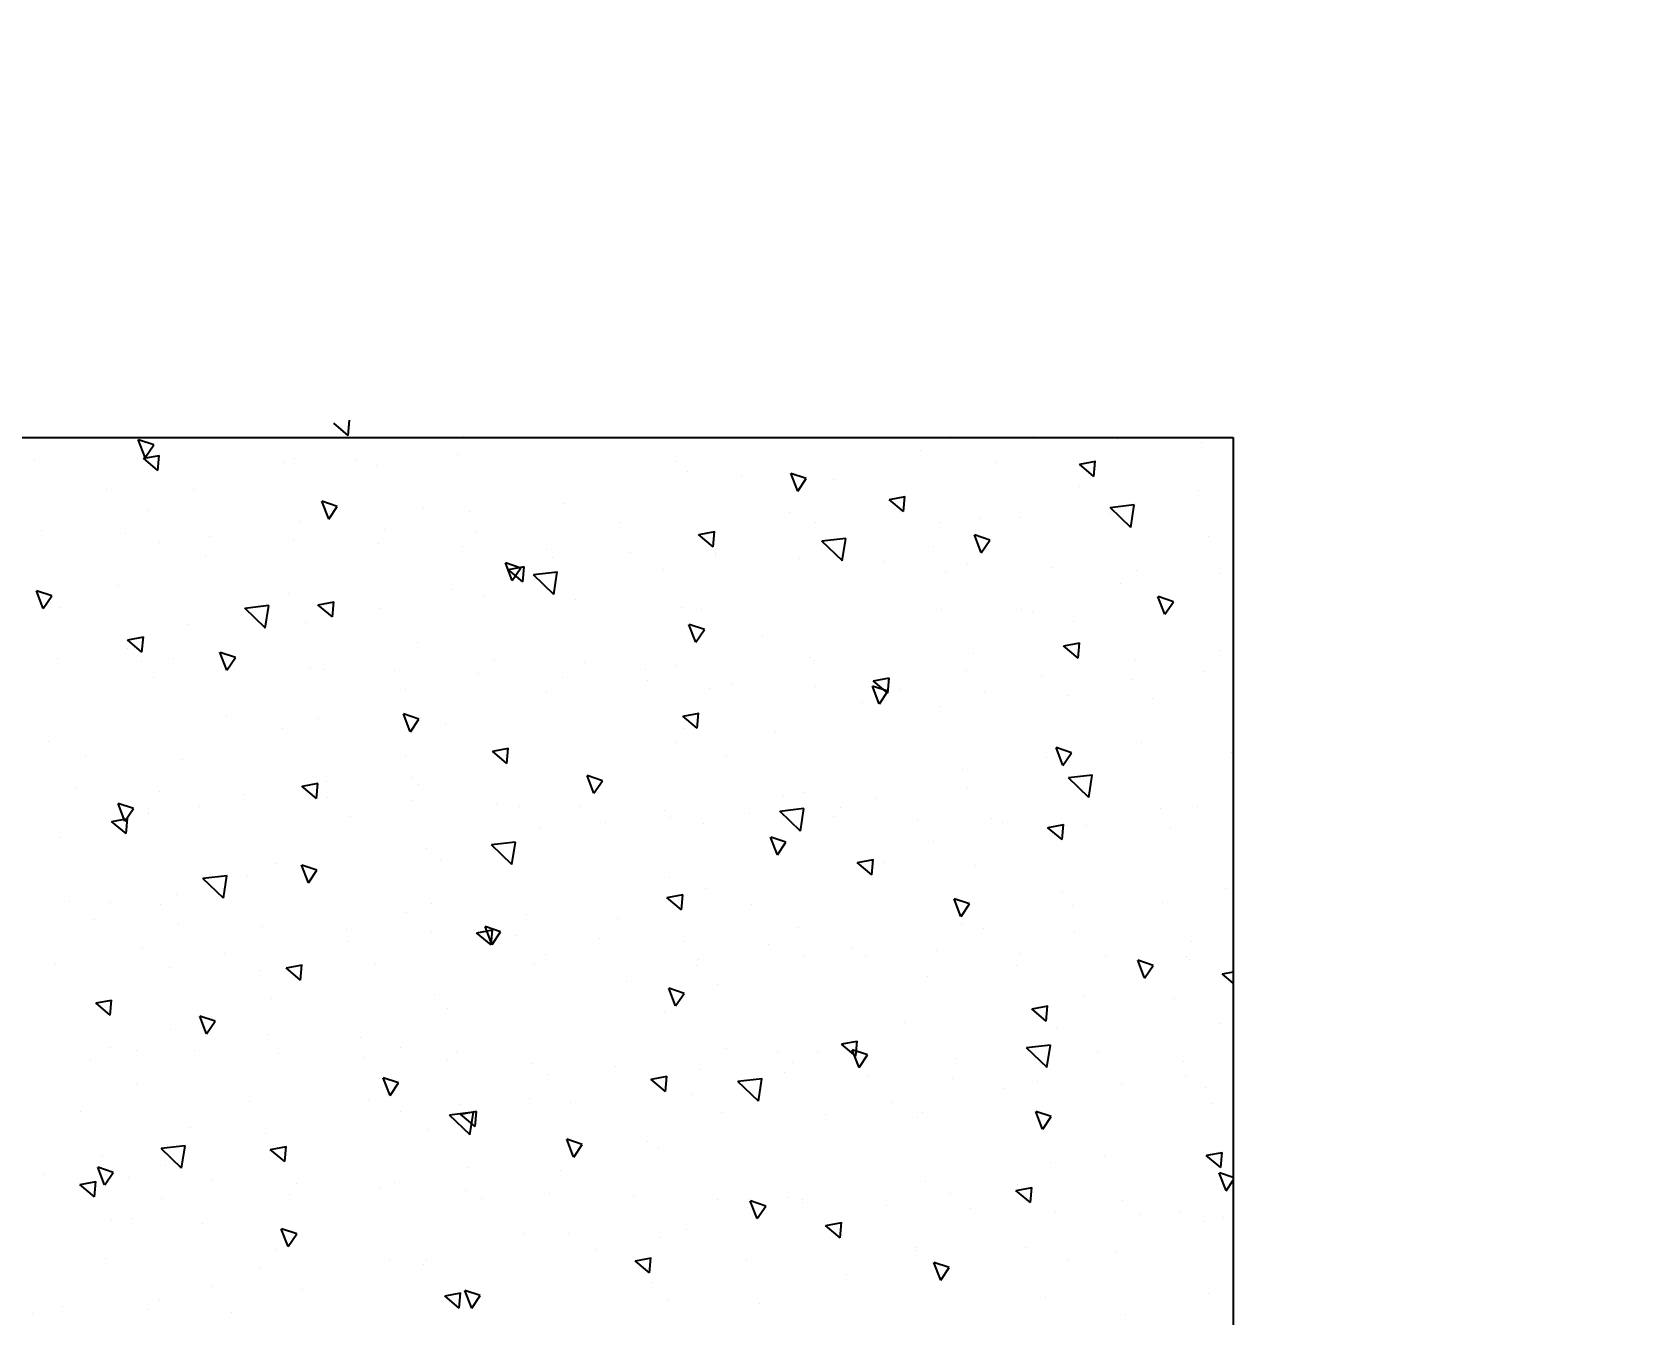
# Model space of a CAD drawing. Header units: metres. Extents: x 529524 to 529977, y 2674144 to 2674419.
# Drawn here: x 529745.622 to 529746.428, y 2674295.936 to 2674296.579 of the extents above; entities that cross this region are included whole.
import ezdxf

# ---------------------------------------------------------------- set-up
doc = ezdxf.new("R2010")
doc.units = ezdxf.units.M
doc.layers.add('IDT', color=7, linetype='Continuous')
doc.layers.add('MMS Block Numbering', color=7, linetype='Continuous')
doc.styles.add('Adani Regular', font='Adani Regular.ttf')

# ---------------------------------------------------------------- blocks, each defined once
blk = doc.blocks.new('IDT')
at = {"layer": 'IDT', "color": 8}
for p, q in [((27.26703, 16.38292), (27.26703, 17.48292)), ((28.76703, 16.38292), (27.26703, 16.38292))]:
    blk.add_line(p, q, dxfattribs=at)
at = {"layer": 'IDT', "color": 8, "linetype": 'Continuous'}
for p, q in [((27.3212, 16.82292), (27.3212, 16.82292)), ((27.64912, 16.81975), (27.64486, 16.81344)), ((27.64917, 16.81973), (27.65259, 16.81084)), ((27.6554, 16.81971), (27.65474, 16.81212)), ((27.6554, 16.81971), (27.6627, 16.81358)), ((27.76973, 16.82186), (27.76973, 16.82186)), ((27.812, 16.82032), (27.812, 16.82032)), ((27.85428, 16.81878), (27.85428, 16.81878)), ((27.86957, 16.82241), (27.86957, 16.82241)), ((27.27944, 16.81238), (27.27944, 16.81238)), ((27.3614, 16.81443), (27.3614, 16.81443)), ((27.50467, 16.81759), (27.50467, 16.81759)), ((27.55057, 16.81597), (27.55057, 16.81597)), ((27.64486, 16.81344), (27.65254, 16.81086)), ((27.65471, 16.81227), (27.66267, 16.81374)), ((27.73404, 16.81064), (27.73404, 16.81064)), ((27.80584, 16.81578), (27.80584, 16.81578)), ((27.4138, 16.80575), (27.40954, 16.79943)), ((27.41385, 16.80573), (27.41727, 16.79683)), ((27.46091, 16.8029), (27.46091, 16.8029)), ((27.55827, 16.80696), (27.55827, 16.80696)), ((27.77994, 16.80902), (27.77994, 16.80902)), ((27.35028, 16.79611), (27.35028, 16.79611)), ((27.40954, 16.79943), (27.41722, 16.79686)), ((27.5111, 16.79574), (27.5111, 16.79574)), ((27.55918, 16.79465), (27.56714, 16.79612)), ((27.55987, 16.80209), (27.55921, 16.79449)), ((27.55987, 16.80209), (27.56717, 16.79596)), ((27.67192, 16.79536), (27.67192, 16.79536)), ((27.67353, 16.79798), (27.67353, 16.79798)), ((27.69028, 16.79595), (27.69028, 16.79595)), ((27.75548, 16.80003), (27.75548, 16.80003)), ((27.83274, 16.79499), (27.83274, 16.79499)), ((27.32538, 16.79113), (27.32538, 16.79113)), ((27.37129, 16.78951), (27.37129, 16.78951)), ((27.42595, 16.78916), (27.42595, 16.78916)), ((27.42606, 16.79087), (27.42606, 16.79087)), ((27.58688, 16.79049), (27.58688, 16.79049)), ((27.74122, 16.78885), (27.73696, 16.78253)), ((27.74127, 16.78883), (27.74468, 16.77994)), ((27.7477, 16.79012), (27.7477, 16.79012)), ((27.46365, 16.77703), (27.47161, 16.77849)), ((27.46434, 16.78446), (27.46368, 16.77687)), ((27.46435, 16.78446), (27.47164, 16.77834)), ((27.54121, 16.78018), (27.54121, 16.78018)), ((27.55476, 16.78418), (27.55476, 16.78418)), ((27.60066, 16.78256), (27.60066, 16.78256)), ((27.62317, 16.78223), (27.62317, 16.78223)), ((27.73696, 16.78253), (27.74463, 16.77996)), ((27.27192, 16.77443), (27.27192, 16.77443)), ((27.28162, 16.77644), (27.28162, 16.77644)), ((27.29364, 16.77137), (27.29364, 16.77137)), ((27.3142, 16.77289), (27.3142, 16.77289)), ((27.35647, 16.77135), (27.35647, 16.77135)), ((27.5059, 16.77485), (27.50164, 16.76853)), ((27.50595, 16.77482), (27.50936, 16.76593)), ((27.78413, 16.77723), (27.78413, 16.77723)), ((27.82004, 16.77476), (27.82004, 16.77476)), ((27.83003, 16.77561), (27.83003, 16.77561)), ((27.3224, 16.76568), (27.3224, 16.76568)), ((27.36881, 16.76684), (27.36815, 16.75925)), ((27.36882, 16.76684), (27.37611, 16.76072)), ((27.39875, 16.7698), (27.39875, 16.7698)), ((27.40889, 16.76239), (27.40889, 16.76239)), ((27.44103, 16.76826), (27.44103, 16.76826)), ((27.48322, 16.76531), (27.48322, 16.76531)), ((27.48331, 16.76671), (27.48331, 16.76671)), ((27.49085, 16.76443), (27.49085, 16.76443)), ((27.50164, 16.76853), (27.50931, 16.76595)), ((27.511, 16.76949), (27.511, 16.76949)), ((27.52558, 16.76517), (27.52558, 16.76517)), ((27.56786, 16.76362), (27.56786, 16.76362)), ((27.64404, 16.76493), (27.64404, 16.76493)), ((27.74037, 16.76254), (27.74037, 16.76254)), ((27.80486, 16.76456), (27.80486, 16.76456)), ((27.83849, 16.76386), (27.83782, 16.75627)), ((27.83849, 16.76386), (27.84579, 16.75774)), ((27.27058, 16.76084), (27.26703, 16.75559)), ((27.26703, 16.75428), (27.27399, 16.75195)), ((27.27063, 16.76082), (27.27404, 16.75193)), ((27.36812, 16.7594), (27.37608, 16.76087)), ((27.37547, 16.75772), (27.37547, 16.75772)), ((27.42138, 16.7561), (27.42138, 16.7561)), ((27.61014, 16.76208), (27.61014, 16.76208)), ((27.65242, 16.76054), (27.65242, 16.76054)), ((27.68772, 16.75696), (27.68772, 16.75696)), ((27.69469, 16.75899), (27.69469, 16.75899)), ((27.73697, 16.75745), (27.73697, 16.75745)), ((27.77925, 16.7559), (27.77925, 16.7559)), ((27.82153, 16.75436), (27.82153, 16.75436)), ((27.83331, 16.75795), (27.82905, 16.75163)), ((27.83336, 16.75793), (27.83677, 16.74904)), ((27.83779, 16.75642), (27.84576, 16.75789)), ((27.27329, 16.74922), (27.27262, 16.74163)), ((27.27329, 16.74922), (27.28059, 16.7431)), ((27.35853, 16.74664), (27.35853, 16.74664)), ((27.60485, 16.75077), (27.60485, 16.75077)), ((27.65075, 16.74915), (27.65075, 16.74915)), ((27.74296, 16.74624), (27.74229, 16.73865)), ((27.74296, 16.74624), (27.75026, 16.74011)), ((27.79475, 16.74961), (27.793, 16.73832)), ((27.7947, 16.74959), (27.80501, 16.7397)), ((27.80298, 16.74798), (27.80298, 16.74798)), ((27.82905, 16.75163), (27.83673, 16.74906)), ((27.8638, 16.75281), (27.8638, 16.75281)), ((27.27259, 16.74178), (27.28055, 16.74325)), ((27.27658, 16.74459), (27.27658, 16.74459)), ((27.33171, 16.74303), (27.33171, 16.74303)), ((27.55541, 16.73917), (27.55541, 16.73917)), ((27.59799, 16.74395), (27.59373, 16.73763)), ((27.59804, 16.74392), (27.60145, 16.73503)), ((27.74227, 16.7388), (27.75023, 16.74027)), ((27.79294, 16.73833), (27.805, 16.73973)), ((27.83422, 16.74382), (27.83422, 16.74382)), ((27.36267, 16.72994), (27.35841, 16.72362)), ((27.56109, 16.73608), (27.56109, 16.73608)), ((27.59373, 16.73763), (27.60141, 16.73505)), ((27.65002, 16.73277), (27.64826, 16.72148)), ((27.64996, 16.73275), (27.66027, 16.72286)), ((27.67066, 16.73019), (27.67066, 16.73019)), ((27.75262, 16.73223), (27.75262, 16.73223)), ((27.35841, 16.72362), (27.36608, 16.72105)), ((27.36272, 16.72992), (27.36613, 16.72103)), ((27.363, 16.72205), (27.363, 16.72205)), ((27.42556, 16.72431), (27.42556, 16.72431)), ((27.47147, 16.72269), (27.47147, 16.72269)), ((27.64674, 16.72118), (27.6547, 16.72265)), ((27.64743, 16.72862), (27.64677, 16.72102)), ((27.64743, 16.72862), (27.65473, 16.72249)), ((27.64821, 16.72149), (27.66027, 16.72289)), ((27.79046, 16.72913), (27.79046, 16.72913)), ((27.27795, 16.71718), (27.27795, 16.71718)), ((27.42309, 16.72137), (27.42309, 16.72137)), ((27.43877, 16.7168), (27.43877, 16.7168)), ((27.50528, 16.71594), (27.50353, 16.70464)), ((27.50523, 16.71591), (27.51554, 16.70602)), ((27.52382, 16.72167), (27.52382, 16.72167)), ((27.59959, 16.71643), (27.59959, 16.71643)), ((27.6203, 16.71444), (27.6203, 16.71444)), ((27.65494, 16.71736), (27.65494, 16.71736)), ((27.68463, 16.7213), (27.68463, 16.7213)), ((27.70084, 16.71574), (27.70084, 16.71574)), ((27.76041, 16.71605), (27.76041, 16.71605)), ((27.84545, 16.72092), (27.84545, 16.72092)), ((27.28086, 16.70923), (27.28086, 16.70923)), ((27.32314, 16.70768), (27.32314, 16.70768)), ((27.36542, 16.70614), (27.36542, 16.70614)), ((27.3818, 16.70962), (27.3818, 16.70962)), ((27.50347, 16.70465), (27.51554, 16.70605)), ((27.53835, 16.71239), (27.53835, 16.71239)), ((27.5519, 16.71099), (27.55124, 16.7034)), ((27.55191, 16.71099), (27.5592, 16.70487)), ((27.69009, 16.71304), (27.68582, 16.70673)), ((27.68582, 16.70673), (27.6935, 16.70415)), ((27.69013, 16.71302), (27.69355, 16.70413)), ((27.81717, 16.70697), (27.81717, 16.70697)), ((27.29077, 16.70357), (27.29077, 16.70357)), ((27.36055, 16.6991), (27.3588, 16.68781)), ((27.3605, 16.69908), (27.37081, 16.68918)), ((27.40769, 16.70459), (27.40769, 16.70459)), ((27.44997, 16.70305), (27.44997, 16.70305)), ((27.45476, 16.69904), (27.4505, 16.69272)), ((27.45481, 16.69902), (27.45823, 16.69012)), ((27.49225, 16.70151), (27.49225, 16.70151)), ((27.53453, 16.69996), (27.53453, 16.69996)), ((27.55121, 16.70356), (27.55917, 16.70502)), ((27.5768, 16.69842), (27.5768, 16.69842)), ((27.61118, 16.70267), (27.61118, 16.70267)), ((27.29218, 16.69623), (27.29218, 16.69623)), ((27.33511, 16.69162), (27.33511, 16.69162)), ((27.40603, 16.69459), (27.40603, 16.69459)), ((27.4505, 16.69272), (27.45818, 16.69015)), ((27.45637, 16.69337), (27.45571, 16.68578)), ((27.45638, 16.69337), (27.46367, 16.68725)), ((27.47565, 16.6909), (27.47565, 16.6909)), ((27.48799, 16.69664), (27.48799, 16.69664)), ((27.49593, 16.69124), (27.49593, 16.69124)), ((27.61908, 16.69687), (27.61908, 16.69687)), ((27.65675, 16.69087), (27.65675, 16.69087)), ((27.66136, 16.69533), (27.66136, 16.69533)), ((27.70364, 16.69378), (27.70364, 16.69378)), ((27.74591, 16.69224), (27.74591, 16.69224)), ((27.78819, 16.6907), (27.78819, 16.6907)), ((27.81757, 16.69049), (27.81757, 16.69049)), ((27.84055, 16.69572), (27.84055, 16.69572)), ((27.35874, 16.68781), (27.3708, 16.68922)), ((27.45568, 16.68593), (27.46364, 16.6874)), ((27.52156, 16.68928), (27.52156, 16.68928)), ((27.68486, 16.68917), (27.68486, 16.68917)), ((27.70503, 16.68395), (27.70503, 16.68395)), ((27.75093, 16.68233), (27.75093, 16.68233)), ((27.78218, 16.68214), (27.77792, 16.67583)), ((27.78223, 16.68212), (27.78564, 16.67323)), ((27.83047, 16.68915), (27.83047, 16.68915)), ((27.27371, 16.67679), (27.27371, 16.67679)), ((27.35567, 16.67884), (27.35567, 16.67884)), ((27.36085, 16.67575), (27.36018, 16.66816)), ((27.36085, 16.67575), (27.36815, 16.66963)), ((27.43189, 16.67621), (27.43189, 16.67621)), ((27.77792, 16.67583), (27.78559, 16.67325)), ((27.80011, 16.68019), (27.80011, 16.68019)), ((27.36015, 16.66831), (27.36811, 16.66978)), ((27.54686, 16.66814), (27.5426, 16.66182)), ((27.54691, 16.66812), (27.55032, 16.65922)), ((27.55254, 16.67137), (27.55254, 16.67137)), ((27.66127, 16.66926), (27.66127, 16.66926)), ((27.82983, 16.66533), (27.83779, 16.6668)), ((27.83052, 16.67277), (27.82985, 16.66518)), ((27.83052, 16.67277), (27.83782, 16.66664)), ((27.29637, 16.66444), (27.29637, 16.66444)), ((27.34227, 16.66282), (27.34227, 16.66282)), ((27.52574, 16.65749), (27.52574, 16.65749)), ((27.5426, 16.66182), (27.55027, 16.65925)), ((27.6678, 16.66239), (27.6678, 16.66239)), ((27.74975, 16.66444), (27.74975, 16.66444)), ((27.26703, 16.65669), (27.27262, 16.65201)), ((27.26703, 16.65114), (27.27258, 16.65216)), ((27.31154, 16.65413), (27.30728, 16.64782)), ((27.31159, 16.65411), (27.315, 16.64522)), ((27.42022, 16.65357), (27.42022, 16.65357)), ((27.57165, 16.65587), (27.57165, 16.65587)), ((27.73499, 16.65514), (27.73433, 16.64755)), ((27.73499, 16.65514), (27.74229, 16.64902)), ((27.75512, 16.65054), (27.75512, 16.65054)), ((27.28899, 16.64508), (27.28899, 16.64508)), ((27.29067, 16.64311), (27.29067, 16.64311)), ((27.30728, 16.64782), (27.31495, 16.64524)), ((27.33127, 16.64353), (27.33127, 16.64353)), ((27.37355, 16.64199), (27.37355, 16.64199)), ((27.37571, 16.64798), (27.37571, 16.64798)), ((27.45149, 16.64274), (27.45149, 16.64274)), ((27.48199, 16.6428), (27.48199, 16.6428)), ((27.53548, 16.64459), (27.53548, 16.64459)), ((27.53653, 16.64761), (27.53653, 16.64761)), ((27.61231, 16.64236), (27.61231, 16.64236)), ((27.61744, 16.64664), (27.61744, 16.64664)), ((27.69735, 16.64723), (27.69735, 16.64723)), ((27.7343, 16.64771), (27.74226, 16.64917)), ((27.77312, 16.64199), (27.77312, 16.64199)), ((27.80102, 16.64892), (27.80102, 16.64892)), ((27.85817, 16.64686), (27.85817, 16.64686)), ((27.28791, 16.63578), (27.28791, 16.63578)), ((27.41582, 16.64045), (27.41582, 16.64045)), ((27.4581, 16.6389), (27.4581, 16.6389)), ((27.50038, 16.63736), (27.50038, 16.63736)), ((27.54266, 16.63581), (27.54266, 16.63581)), ((27.58493, 16.63427), (27.58493, 16.63427)), ((27.63895, 16.63724), (27.63469, 16.63092)), ((27.63946, 16.63752), (27.6388, 16.62993)), ((27.639, 16.63722), (27.64241, 16.62832)), ((27.63946, 16.63752), (27.64676, 16.6314)), ((27.71136, 16.63585), (27.71136, 16.63585)), ((27.81431, 16.63917), (27.81431, 16.63917)), ((27.34646, 16.63103), (27.34646, 16.63103)), ((27.39236, 16.62941), (27.39236, 16.62941)), ((27.40317, 16.6268), (27.40317, 16.6268)), ((27.48512, 16.62884), (27.48512, 16.62884)), ((27.62721, 16.63272), (27.62721, 16.63272)), ((27.63469, 16.63092), (27.64237, 16.62835)), ((27.63877, 16.63009), (27.64673, 16.63155)), ((27.66949, 16.63118), (27.66949, 16.63118)), ((27.71177, 16.62964), (27.71177, 16.62964)), ((27.75404, 16.62809), (27.75404, 16.62809)), ((27.79632, 16.62655), (27.79632, 16.62655)), ((27.34783, 16.61755), (27.34783, 16.61755)), ((27.40363, 16.62323), (27.39937, 16.61691)), ((27.40368, 16.62321), (27.40709, 16.61432)), ((27.50864, 16.61718), (27.50864, 16.61718)), ((27.54393, 16.6199), (27.54327, 16.61231)), ((27.54394, 16.6199), (27.55123, 16.61378)), ((27.57583, 16.62408), (27.57583, 16.62408)), ((27.62174, 16.62246), (27.62174, 16.62246)), ((27.68199, 16.62137), (27.68199, 16.62137)), ((27.80521, 16.61713), (27.80521, 16.61713)), ((27.8386, 16.625), (27.8386, 16.625)), ((27.27085, 16.609), (27.27085, 16.609)), ((27.3027, 16.61634), (27.3027, 16.61634)), ((27.3528, 16.61105), (27.3528, 16.61105)), ((27.39937, 16.61692), (27.40705, 16.61434)), ((27.53208, 16.60939), (27.53208, 16.60939)), ((27.54324, 16.61246), (27.5512, 16.61393)), ((27.66946, 16.6168), (27.66946, 16.6168)), ((27.77373, 16.61407), (27.77198, 16.60278)), ((27.77368, 16.61405), (27.78399, 16.60416)), ((27.79725, 16.61239), (27.79725, 16.61239)), ((27.83028, 16.61643), (27.83028, 16.61643)), ((27.85111, 16.61551), (27.85111, 16.61551)), ((27.4484, 16.60228), (27.44774, 16.59469)), ((27.44841, 16.60228), (27.4557, 16.59616)), ((27.54968, 16.60358), (27.54968, 16.60358)), ((27.73105, 16.60634), (27.72679, 16.60002)), ((27.7311, 16.60631), (27.73451, 16.59742)), ((27.76145, 16.60244), (27.76145, 16.60244)), ((27.77192, 16.60279), (27.78398, 16.60419)), ((27.39655, 16.59762), (27.39655, 16.59762)), ((27.44245, 16.596), (27.44245, 16.596)), ((27.44771, 16.59484), (27.45567, 16.59631)), ((27.62899, 16.59724), (27.62724, 16.58594)), ((27.62894, 16.59721), (27.63925, 16.58732)), ((27.66493, 16.5946), (27.66493, 16.5946)), ((27.72679, 16.60002), (27.73446, 16.59744)), ((27.74689, 16.59664), (27.74689, 16.59664)), ((27.41736, 16.58578), (27.41736, 16.58578)), ((27.49573, 16.59233), (27.49146, 16.58601)), ((27.49147, 16.58601), (27.49914, 16.58344)), ((27.49577, 16.59231), (27.49919, 16.58342)), ((27.62592, 16.59067), (27.62592, 16.59067)), ((27.62719, 16.58595), (27.63925, 16.58735)), ((27.67183, 16.58905), (27.67183, 16.58905)), ((27.29851, 16.57912), (27.29851, 16.57912)), ((27.34079, 16.57757), (27.34079, 16.57757)), ((27.35218, 16.57722), (27.36014, 16.57869)), ((27.35288, 16.58466), (27.35221, 16.57707)), ((27.35279, 16.58293), (27.35279, 16.58293)), ((27.35288, 16.58466), (27.36018, 16.57854)), ((27.48426, 16.5804), (27.48251, 16.5691)), ((27.48421, 16.58037), (27.49452, 16.57048)), ((27.53262, 16.5768), (27.53262, 16.5768)), ((27.61457, 16.57885), (27.61457, 16.57885)), ((27.82255, 16.58167), (27.82188, 16.57408)), ((27.82255, 16.58167), (27.82985, 16.57555)), ((27.8553, 16.58372), (27.8553, 16.58372)), ((27.30338, 16.56905), (27.30338, 16.56905)), ((27.38307, 16.57603), (27.38307, 16.57603)), ((27.38842, 16.57392), (27.38842, 16.57392)), ((27.42535, 16.57448), (27.42535, 16.57448)), ((27.4642, 16.56867), (27.4642, 16.56867)), ((27.46762, 16.57294), (27.46762, 16.57294)), ((27.48245, 16.56911), (27.49451, 16.57051)), ((27.5099, 16.5714), (27.5099, 16.5714)), ((27.54924, 16.57354), (27.54924, 16.57354)), ((27.55218, 16.56985), (27.55218, 16.56985)), ((27.58217, 16.57598), (27.58217, 16.57598)), ((27.71006, 16.57317), (27.71006, 16.57317)), ((27.81144, 16.57138), (27.81144, 16.57138)), ((27.81154, 16.56903), (27.81154, 16.56903)), ((27.82314, 16.57544), (27.81888, 16.56912)), ((27.81888, 16.56912), (27.82655, 16.56654)), ((27.82186, 16.57424), (27.82982, 16.5757)), ((27.82319, 16.57541), (27.8266, 16.56652)), ((27.28504, 16.56798), (27.28504, 16.56798)), ((27.33953, 16.56356), (27.33777, 16.55227)), ((27.33947, 16.56354), (27.34978, 16.55364)), ((27.44664, 16.56421), (27.44664, 16.56421)), ((27.48226, 16.56105), (27.48226, 16.56105)), ((27.49254, 16.56259), (27.49254, 16.56259)), ((27.58782, 16.56143), (27.58356, 16.55511)), ((27.58787, 16.56141), (27.59128, 16.55252)), ((27.59446, 16.56831), (27.59446, 16.56831)), ((27.62502, 16.5683), (27.62502, 16.5683)), ((27.63673, 16.56676), (27.63673, 16.56676)), ((27.67901, 16.56522), (27.67901, 16.56522)), ((27.72129, 16.56367), (27.72129, 16.56367)), ((27.72702, 16.56405), (27.72636, 16.55646)), ((27.72702, 16.56405), (27.73432, 16.55793)), ((27.76357, 16.56213), (27.76357, 16.56213)), ((27.78584, 16.56793), (27.78584, 16.56793)), ((27.80584, 16.56059), (27.80584, 16.56059)), ((27.33772, 16.55227), (27.34978, 16.55368)), ((27.4003, 16.559), (27.4003, 16.559)), ((27.58356, 16.55511), (27.59123, 16.55254)), ((27.67601, 16.55726), (27.67601, 16.55726)), ((27.67913, 16.55358), (27.67913, 16.55358)), ((27.72192, 16.55564), (27.72192, 16.55564)), ((27.72633, 16.55661), (27.73429, 16.55808)), ((27.84812, 16.55904), (27.84812, 16.55904)), ((27.3525, 16.54742), (27.34824, 16.54111)), ((27.35255, 16.5474), (27.35596, 16.53851)), ((27.40288, 16.54952), (27.40288, 16.54952)), ((27.63149, 16.54643), (27.63083, 16.53884)), ((27.63149, 16.54643), (27.63879, 16.54031)), ((27.79439, 16.5446), (27.79439, 16.5446)), ((27.26736, 16.53775), (27.26736, 16.53775)), ((27.26798, 16.5412), (27.26798, 16.5412)), ((27.34824, 16.54111), (27.35591, 16.53853)), ((27.34994, 16.54325), (27.34994, 16.54325)), ((27.36054, 16.54349), (27.36054, 16.54349)), ((27.52136, 16.54311), (27.52136, 16.54311)), ((27.6308, 16.53899), (27.63876, 16.54046)), ((27.63226, 16.54257), (27.63226, 16.54257)), ((27.68218, 16.54274), (27.68218, 16.54274)), ((27.84299, 16.54236), (27.84299, 16.54236)), ((27.31326, 16.53613), (27.31326, 16.53613)), ((27.49673, 16.5308), (27.49673, 16.5308)), ((27.53596, 16.52881), (27.5353, 16.52122)), ((27.53597, 16.52881), (27.54326, 16.52269)), ((27.54263, 16.52918), (27.54263, 16.52918)), ((27.54681, 16.53578), (27.54681, 16.53578)), ((27.67991, 16.53053), (27.67565, 16.52421)), ((27.67996, 16.53051), (27.68338, 16.52161)), ((27.74402, 16.52885), (27.74402, 16.52885)), ((27.86163, 16.53562), (27.86163, 16.53562)), ((27.53527, 16.52137), (27.54323, 16.52284)), ((27.66207, 16.5268), (27.66207, 16.5268)), ((27.67565, 16.52421), (27.68333, 16.52164)), ((27.7261, 16.52385), (27.7261, 16.52385)), ((27.77201, 16.52223), (27.77201, 16.52223)), ((27.30746, 16.51391), (27.30746, 16.51391)), ((27.34973, 16.51237), (27.34973, 16.51237)), ((27.4145, 16.51798), (27.4145, 16.51798)), ((27.44459, 16.51652), (27.44033, 16.51021)), ((27.44464, 16.5165), (27.44806, 16.50761)), ((27.45297, 16.51611), (27.45297, 16.51611)), ((27.31745, 16.50434), (27.31745, 16.50434)), ((27.39201, 16.51082), (27.39201, 16.51082)), ((27.43429, 16.50928), (27.43429, 16.50928)), ((27.43974, 16.50375), (27.4477, 16.50522)), ((27.44043, 16.51119), (27.43977, 16.5036)), ((27.44033, 16.51021), (27.44801, 16.50763)), ((27.44044, 16.51119), (27.44773, 16.50506)), ((27.47657, 16.50773), (27.47657, 16.50773)), ((27.51884, 16.50619), (27.51884, 16.50619)), ((27.52975, 16.509), (27.52975, 16.509)), ((27.56112, 16.50464), (27.56112, 16.50464)), ((27.61171, 16.51105), (27.61171, 16.51105)), ((27.68235, 16.50916), (27.68235, 16.50916)), ((27.28218, 16.50019), (27.28218, 16.50019)), ((27.36335, 16.50272), (27.36335, 16.50272)), ((27.40114, 16.49985), (27.40114, 16.49985)), ((27.54682, 16.49739), (27.54682, 16.49739)), ((27.56196, 16.49948), (27.56196, 16.49948)), ((27.6034, 16.5031), (27.6034, 16.5031)), ((27.64568, 16.50156), (27.64568, 16.50156)), ((27.68795, 16.50001), (27.68795, 16.50001)), ((27.72277, 16.4991), (27.72277, 16.4991)), ((27.73023, 16.49847), (27.73023, 16.49847)), ((27.77201, 16.49963), (27.76775, 16.49331)), ((27.77206, 16.49961), (27.77547, 16.49071)), ((27.77251, 16.49692), (27.77251, 16.49692)), ((27.80858, 16.50358), (27.80858, 16.50358)), ((27.27369, 16.48965), (27.27369, 16.48965)), ((27.31609, 16.49498), (27.31609, 16.49498)), ((27.34491, 16.49357), (27.34424, 16.48597)), ((27.34491, 16.49357), (27.35221, 16.48744)), ((27.39744, 16.49121), (27.39744, 16.49121)), ((27.47691, 16.49461), (27.47691, 16.49461)), ((27.47939, 16.49325), (27.47939, 16.49325)), ((27.59273, 16.49577), (27.59273, 16.49577)), ((27.63773, 16.49424), (27.63773, 16.49424)), ((27.76775, 16.49331), (27.77542, 16.49074)), ((27.77619, 16.49044), (27.77619, 16.49044)), ((27.79855, 16.49386), (27.79855, 16.49386)), ((27.81458, 16.49058), (27.81391, 16.48299)), ((27.81458, 16.49058), (27.82188, 16.48446)), ((27.81479, 16.49538), (27.81479, 16.49538)), ((27.8221, 16.48882), (27.8221, 16.48882)), ((27.85706, 16.49383), (27.85706, 16.49383)), ((27.34421, 16.48613), (27.35217, 16.4876)), ((27.50306, 16.4827), (27.50306, 16.4827)), ((27.53669, 16.48562), (27.53243, 16.47931)), ((27.53674, 16.4856), (27.54015, 16.47671)), ((27.67626, 16.48578), (27.67626, 16.48578)), ((27.81389, 16.48314), (27.82185, 16.48461)), ((27.34708, 16.47545), (27.34708, 16.47545)), ((27.53243, 16.47931), (27.5401, 16.47673)), ((27.71905, 16.47296), (27.71839, 16.46537)), ((27.71905, 16.47296), (27.72635, 16.46684)), ((27.73244, 16.47575), (27.73244, 16.47575)), ((27.75271, 16.47853), (27.75096, 16.46724)), ((27.75266, 16.47851), (27.76297, 16.46862)), ((27.79152, 16.4768), (27.79152, 16.4768)), ((27.30137, 16.47162), (27.29711, 16.4653)), ((27.29711, 16.4653), (27.30478, 16.46273)), ((27.30142, 16.4716), (27.30483, 16.4627)), ((27.36754, 16.47093), (27.36754, 16.47093)), ((27.37325, 16.46942), (27.37325, 16.46942)), ((27.41344, 16.46931), (27.41344, 16.46931)), ((27.53407, 16.46905), (27.53407, 16.46905)), ((27.54395, 16.46799), (27.54395, 16.46799)), ((27.59691, 16.46398), (27.59691, 16.46398)), ((27.69489, 16.46867), (27.69489, 16.46867)), ((27.71836, 16.46552), (27.72632, 16.46699)), ((27.7509, 16.46725), (27.76296, 16.46865)), ((27.85571, 16.4683), (27.85571, 16.4683)), ((27.8641, 16.46873), (27.85984, 16.46241)), ((27.86415, 16.4687), (27.86756, 16.45981)), ((27.32378, 16.45624), (27.32378, 16.45624)), ((27.60797, 16.4617), (27.60622, 16.4504)), ((27.60792, 16.46167), (27.61823, 16.45178)), ((27.64282, 16.46236), (27.64282, 16.46236)), ((27.6592, 16.45901), (27.6592, 16.45901)), ((27.74116, 16.46105), (27.74116, 16.46105)), ((27.82628, 16.45703), (27.82628, 16.45703)), ((27.85984, 16.46241), (27.86752, 16.45984)), ((27.27331, 16.45131), (27.27331, 16.45131)), ((27.31559, 16.44976), (27.31559, 16.44976)), ((27.35786, 16.44822), (27.35786, 16.44822)), ((27.41163, 16.45019), (27.41163, 16.45019)), ((27.55315, 16.44929), (27.55315, 16.44929)), ((27.60617, 16.45041), (27.61823, 16.45181)), ((27.62283, 16.4479), (27.63079, 16.44937)), ((27.62352, 16.45534), (27.62286, 16.44775)), ((27.62353, 16.45534), (27.63082, 16.44922)), ((27.62878, 16.45472), (27.62452, 16.4484)), ((27.62452, 16.44841), (27.6322, 16.44583)), ((27.62883, 16.4547), (27.63224, 16.44581)), ((27.39346, 16.44072), (27.3892, 16.4344)), ((27.39351, 16.44069), (27.39692, 16.4318)), ((27.40014, 16.44667), (27.40014, 16.44667)), ((27.44242, 16.44513), (27.44242, 16.44513)), ((27.46324, 16.44486), (27.46149, 16.43356)), ((27.46319, 16.44483), (27.4735, 16.43494)), ((27.4847, 16.44358), (27.4847, 16.44358)), ((27.52689, 16.44121), (27.52689, 16.44121)), ((27.52697, 16.44204), (27.52697, 16.44204)), ((27.56925, 16.4405), (27.56925, 16.4405)), ((27.60884, 16.44325), (27.60884, 16.44325)), ((27.78253, 16.44234), (27.78253, 16.44234)), ((27.27931, 16.43239), (27.27931, 16.43239)), ((27.3892, 16.4344), (27.39687, 16.43182)), ((27.41763, 16.43752), (27.41763, 16.43752)), ((27.46143, 16.43357), (27.47349, 16.43498)), ((27.46353, 16.43591), (27.46353, 16.43591)), ((27.5273, 16.43028), (27.53526, 16.43175)), ((27.52799, 16.43772), (27.52733, 16.43013)), ((27.528, 16.43772), (27.53529, 16.43159)), ((27.61153, 16.43895), (27.61153, 16.43895)), ((27.65381, 16.43741), (27.65381, 16.43741)), ((27.69608, 16.43586), (27.69608, 16.43586)), ((27.73836, 16.43432), (27.73836, 16.43432)), ((27.78064, 16.43277), (27.78064, 16.43277)), ((27.80572, 16.43579), (27.80572, 16.43579)), ((27.31851, 16.42802), (27.31675, 16.41673)), ((27.31845, 16.428), (27.32876, 16.41811)), ((27.39457, 16.42341), (27.39457, 16.42341)), ((27.41385, 16.42579), (27.41385, 16.42579)), ((27.47653, 16.42546), (27.47653, 16.42546)), ((27.57467, 16.42541), (27.57467, 16.42541)), ((27.647, 16.43057), (27.647, 16.43057)), ((27.69291, 16.42895), (27.69291, 16.42895)), ((27.72088, 16.42382), (27.71661, 16.4175)), ((27.72092, 16.4238), (27.72434, 16.41491)), ((27.73549, 16.42504), (27.73549, 16.42504)), ((27.82292, 16.43123), (27.82292, 16.43123)), ((27.86519, 16.42969), (27.86519, 16.42969)), ((27.3167, 16.41673), (27.32876, 16.41814)), ((27.32881, 16.42092), (27.32881, 16.42092)), ((27.37387, 16.42283), (27.37387, 16.42283)), ((27.43246, 16.42009), (27.4318, 16.4125)), ((27.43247, 16.42009), (27.43976, 16.41397)), ((27.48963, 16.42054), (27.48963, 16.42054)), ((27.60324, 16.41588), (27.60324, 16.41588)), ((27.65045, 16.42017), (27.65045, 16.42017)), ((27.6734, 16.41799), (27.6734, 16.41799)), ((27.71661, 16.4175), (27.72429, 16.41493)), ((27.81126, 16.4198), (27.81126, 16.4198)), ((27.28425, 16.40945), (27.28425, 16.40945)), ((27.34421, 16.40766), (27.34421, 16.40766)), ((27.43177, 16.41266), (27.43973, 16.41413)), ((27.48555, 16.40982), (27.48129, 16.4035)), ((27.4856, 16.40979), (27.48902, 16.4009)), ((27.78866, 16.40901), (27.78866, 16.40901)), ((27.83262, 16.40893), (27.83262, 16.40893)), ((27.33694, 16.40247), (27.33627, 16.39488)), ((27.33694, 16.40247), (27.34424, 16.39635)), ((27.46772, 16.40411), (27.46772, 16.40411)), ((27.48129, 16.4035), (27.48897, 16.40092)), ((27.51362, 16.4025), (27.51362, 16.4025)), ((27.54108, 16.40019), (27.54108, 16.40019)), ((27.80661, 16.39949), (27.80594, 16.3919)), ((27.80661, 16.39949), (27.81391, 16.39337)), ((27.33624, 16.39504), (27.3442, 16.39651)), ((27.38597, 16.39536), (27.38597, 16.39536)), ((27.54678, 16.39498), (27.54678, 16.39498)), ((27.65634, 16.39121), (27.65634, 16.39121)), ((27.69709, 16.39716), (27.69709, 16.39716)), ((27.7076, 16.39461), (27.7076, 16.39461)), ((27.7383, 16.39326), (27.7383, 16.39326)), ((27.743, 16.39555), (27.743, 16.39555)), ((27.80592, 16.39205), (27.81388, 16.39352)), ((27.81297, 16.39292), (27.80871, 16.3866)), ((27.81302, 16.3929), (27.81643, 16.38401)), ((27.86842, 16.39423), (27.86842, 16.39423)), ((27.28283, 16.38534), (27.28283, 16.38534)), ((27.32511, 16.3838), (27.32511, 16.3838)), ((27.42396, 16.38942), (27.42396, 16.38942)), ((27.80871, 16.3866), (27.81638, 16.38403)), ((27.36739, 16.38226), (27.36739, 16.38226)), ((27.40877, 16.38239), (27.40877, 16.38239)), ((27.65333, 16.38247), (27.65333, 16.38247)), ((27.71108, 16.38187), (27.71042, 16.37428)), ((27.71108, 16.38187), (27.71838, 16.37574))]:
    blk.add_line(p, q, dxfattribs=at)

msp = doc.modelspace()

# ---------------------------------------------------------------- block references
at = {"layer": 'IDT', "color": 8, "rotation": 180}
msp.add_blockref('IDT', (529773.49128, 2674312.75885), dxfattribs=at)

# ---------------------------------------------------------------- texts
at = {"layer": 'MMS Block Numbering', "insert": (529750.72734, 2674294.30043), "char_height": 7.5, "attachment_point": 5, "style": 'Adani Regular'}
msp.add_mtext_dynamic_manual_height_columns('A16d-\\PBL-14', width=41.5353798, gutter_width=1, heights=[0], dxfattribs=at)

doc.saveas('drawing.dxf')
